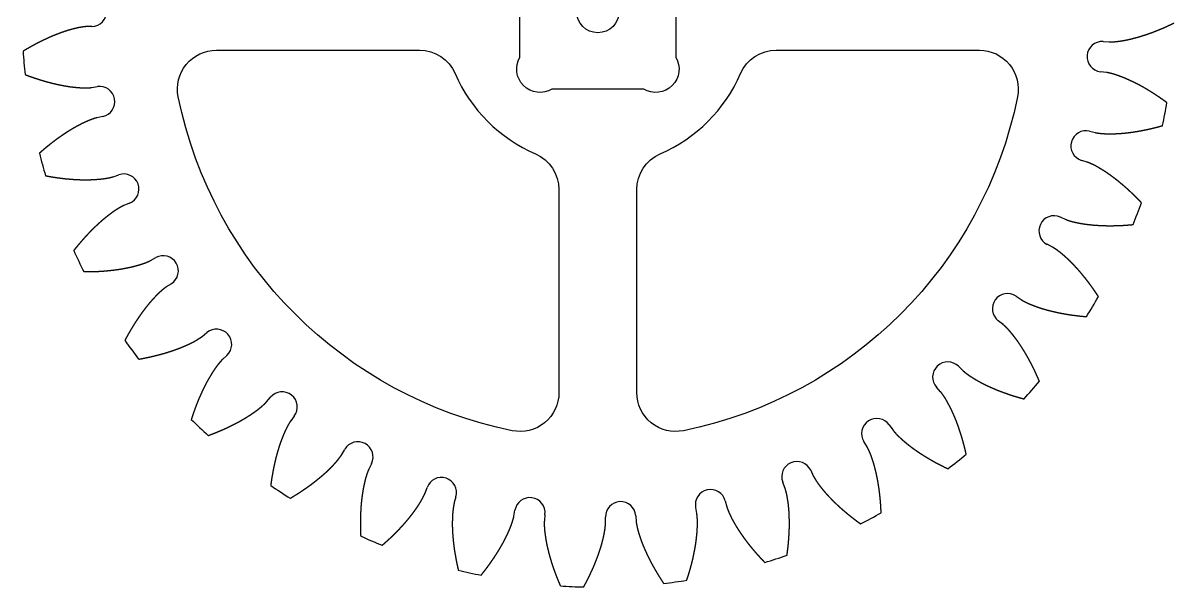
# Model space of a CAD drawing. Header units: millimetres. Extents: x -74 to 74, y -74 to 74.
# Drawn here: x -73.8 to 74, y -74 to -1.5 of the extents above; entities that cross this region are included whole.
import ezdxf

# ---------------------------------------------------------------- set-up
doc = ezdxf.new("R2010")
doc.units = ezdxf.units.MM
doc.layers.get('0').update_dxf_attribs({"linetype": 'CONTINUOUS'})

msp = doc.modelspace()

# ---------------------------------------------------------------- linework, layer by layer
for p, q in [((-64.97, -1.95), (-65.75, -1.97)), ((64.88, -3.88), (65.66, -3.93)), ((65.31, -7.86), (64.53, -7.76)), ((-65.04, -9.8), (-64.27, -9.68)), ((-63.58, -13.52), (-64.34, -13.68)), ((63.15, -15.41), (63.9, -15.59)), ((62.86, -19.39), (62.11, -19.16)), ((-62.25, -21.26), (-61.51, -21.01)), ((-60.14, -24.65), (-60.86, -24.95)), ((59.38, -26.43), (60.09, -26.75)), ((58.38, -30.3), (57.69, -29.94)), ((-57.45, -32.03), (-56.77, -31.65)), ((-54.77, -35), (-55.43, -35.41)), ((53.71, -36.61), (54.35, -37.05)), ((52.03, -40.24), (51.42, -39.76)), ((-50.81, -41.77), (-50.21, -41.28)), ((-47.65, -44.21), (-48.22, -44.74)), ((46.31, -45.61), (46.86, -46.16)), ((44.01, -48.89), (43.49, -48.31)), ((-42.54, -50.18), (-42.03, -49.58)), ((-38.99, -52.01), (-39.45, -52.63)), ((37.42, -53.15), (37.87, -53.79)), ((34.58, -55.96), (34.17, -55.3)), ((-32.89, -56.96), (-32.5, -56.29)), ((-29.07, -58.14), (-29.42, -58.83)), ((27.33, -58.98), (27.65, -59.68)), ((24.03, -61.23), (23.74, -60.51)), ((-22.19, -61.92), (-21.93, -61.19)), ((-18.22, -62.39), (-18.44, -63.14)), ((16.36, -62.91), (16.55, -63.66)), ((-10.78, -64.89), (-10.65, -64.12)), ((-6.79, -64.64), (-6.87, -65.42)), ((0.98, -65.77), (0.97, -64.99)), ((4.86, -64.82), (4.92, -65.59)), ((12.71, -64.54), (12.56, -63.78))]:
    msp.add_line(p, q)
for points in [[(-10, -5.89), (-10, 5.89, -0.779263), (-5.89, 10), (5.89, 10, -0.779263), (10, 5.89), (10, -5.89, -0.779263), (5.89, -10), (-5.89, -10, -0.779263)], [(-5, -22.91), (-5, -48.99, -0.474498), (-11, -53.89, -0.300614), (-53.89, -11, -0.474498), (-48.99, -5), (-22.91, -5, -0.298217), (-18.33, -8, 0.189149), (-8, -18.33, -0.298217)], [(22.91, -5), (48.99, -5, -0.474498), (53.89, -11, -0.300614), (11, -53.89, -0.474498), (5, -48.99), (5, -22.91, -0.298217), (8, -18.33, 0.189149), (18.33, -8, -0.298217)]]:
    msp.add_lwpolyline(points, format="xyb", close=True)
msp.add_circle((0, 0), 2.75)
for centre, radius, start, end in [((-65.03, 0), 1.95, -88.2825, 88.2825), ((64.77, -5.83), 1.95, 86.5746, 263.1397), ((0, 0), 74, 183.9807, 186.305), ((-63.98, -11.61), 1.95, -77.9968, 98.5682), ((0, 0), 74, 348.5521, 350.8765), ((62.69, -17.3), 1.95, 76.2889, 252.854), ((0, 0), 74, 194.2664, 196.5908), ((-60.88, -22.85), 1.95, -67.7111, 108.854), ((0, 0), 74, 338.2664, 340.5908), ((58.59, -28.22), 1.95, 66.0032, 242.5682), ((0, 0), 74, 204.5521, 206.8765), ((-55.82, -33.35), 1.95, -57.4254, 119.1397), ((52.61, -38.22), 1.95, 55.7175, 232.2825), ((0, 0), 74, 327.9807, 330.305), ((-48.97, -42.79), 1.95, -47.1397, 129.4254), ((0, 0), 74, 214.8378, 217.1622), ((44.94, -47), 1.95, 45.4318, 221.9968), ((0, 0), 74, 317.695, 320.0193), ((-40.55, -50.84), 1.95, -36.854, 139.7111), ((0, 0), 74, 225.1235, 227.4479), ((35.82, -54.27), 1.95, 35.146, 211.7111), ((-30.82, -57.26), 1.95, -26.5682, 149.9968), ((0, 0), 74, 307.4092, 309.7336), ((25.56, -59.8), 1.95, 24.8603, 201.4254), ((-20.1, -61.85), 1.95, -16.2825, 160.2825), ((0, 0), 74, 235.4092, 237.7336), ((14.47, -63.4), 1.95, 14.5746, 191.1397), ((-8.73, -64.44), 1.95, -5.9968, 170.5682), ((2.92, -64.96), 1.95, 4.2889, 180.854), ((0, 0), 74, 297.1235, 299.4479), ((0, 0), 74, 245.695, 248.0193), ((0, 0), 74, 286.8378, 289.1622), ((0, 0), 74, 255.9807, 258.305), ((0, 0), 74, 266.2664, 268.5908), ((0, 0), 74, 276.5521, 278.8765)]:
    msp.add_arc(centre, radius, start, end)
for points in [[(-65.75, -1.97), (-65.79, -1.97), (-65.86, -1.98), (-65.97, -1.99), (-66.12, -2.01), (-66.31, -2.04), (-66.49, -2.07), (-66.68, -2.1), (-66.86, -2.14), (-67.05, -2.18), (-67.23, -2.23), (-67.42, -2.28), (-67.6, -2.33), (-67.78, -2.38), (-67.97, -2.43), (-68.15, -2.49), (-68.33, -2.55), (-68.51, -2.61), (-68.69, -2.67), (-68.88, -2.73), (-69.06, -2.8), (-69.24, -2.87), (-69.42, -2.93), (-69.6, -3.01), (-69.78, -3.08), (-69.96, -3.15), (-70.14, -3.23), (-70.32, -3.3), (-70.49, -3.38), (-70.67, -3.46), (-70.85, -3.55), (-71.03, -3.63), (-71.21, -3.71), (-71.38, -3.8), (-71.56, -3.89), (-71.73, -3.97), (-71.91, -4.06), (-72.09, -4.16), (-72.26, -4.25), (-72.44, -4.34), (-72.61, -4.44), (-72.78, -4.53), (-72.96, -4.63), (-73.13, -4.73), (-73.3, -4.83), (-73.48, -4.93), (-73.62, -5.01), (-73.72, -5.07), (-73.79, -5.12), (-73.82, -5.14)], [(65.66, -3.93), (65.7, -3.93), (65.77, -3.93), (65.89, -3.93), (66.04, -3.92), (66.22, -3.91), (66.41, -3.9), (66.6, -3.88), (66.79, -3.86), (66.97, -3.83), (67.16, -3.81), (67.35, -3.78), (67.54, -3.74), (67.72, -3.71), (67.91, -3.67), (68.1, -3.63), (68.28, -3.59), (68.47, -3.55), (68.66, -3.5), (68.84, -3.45), (69.03, -3.4), (69.22, -3.35), (69.4, -3.3), (69.59, -3.25), (69.77, -3.19), (69.96, -3.13), (70.14, -3.07), (70.33, -3.01), (70.51, -2.95), (70.7, -2.89), (70.88, -2.82), (71.07, -2.75), (71.25, -2.69), (71.44, -2.62), (71.62, -2.54), (71.8, -2.47), (71.99, -2.4), (72.17, -2.32), (72.35, -2.25), (72.53, -2.17), (72.72, -2.09), (72.9, -2.01), (73.08, -1.93), (73.26, -1.84), (73.44, -1.76), (73.62, -1.68), (73.77, -1.61), (73.88, -1.55), (73.95, -1.52), (73.98, -1.5)], [(-73.55, -8.13), (-73.51, -8.14), (-73.44, -8.17), (-73.33, -8.21), (-73.18, -8.27), (-72.99, -8.34), (-72.8, -8.4), (-72.61, -8.47), (-72.42, -8.54), (-72.24, -8.6), (-72.05, -8.66), (-71.86, -8.72), (-71.67, -8.78), (-71.48, -8.84), (-71.29, -8.9), (-71.1, -8.95), (-70.91, -9.01), (-70.72, -9.06), (-70.53, -9.11), (-70.35, -9.16), (-70.16, -9.21), (-69.97, -9.26), (-69.78, -9.3), (-69.59, -9.35), (-69.4, -9.39), (-69.21, -9.43), (-69.02, -9.47), (-68.83, -9.51), (-68.64, -9.54), (-68.45, -9.58), (-68.26, -9.61), (-68.07, -9.64), (-67.88, -9.67), (-67.69, -9.7), (-67.5, -9.72), (-67.31, -9.74), (-67.12, -9.76), (-66.93, -9.78), (-66.74, -9.8), (-66.55, -9.81), (-66.36, -9.82), (-66.17, -9.83), (-65.98, -9.84), (-65.79, -9.84), (-65.61, -9.83), (-65.42, -9.83), (-65.27, -9.82), (-65.16, -9.81), (-65.08, -9.8), (-65.04, -9.8)], [(73.06, -11.73), (73.03, -11.71), (72.97, -11.66), (72.87, -11.59), (72.74, -11.5), (72.58, -11.38), (72.41, -11.27), (72.25, -11.15), (72.09, -11.04), (71.92, -10.93), (71.76, -10.82), (71.59, -10.71), (71.42, -10.6), (71.26, -10.49), (71.09, -10.39), (70.92, -10.28), (70.75, -10.18), (70.59, -10.08), (70.42, -9.98), (70.25, -9.88), (70.08, -9.78), (69.91, -9.69), (69.74, -9.59), (69.57, -9.5), (69.39, -9.41), (69.22, -9.32), (69.05, -9.23), (68.88, -9.15), (68.7, -9.06), (68.53, -8.98), (68.35, -8.9), (68.18, -8.82), (68, -8.74), (67.83, -8.66), (67.65, -8.59), (67.47, -8.52), (67.3, -8.44), (67.12, -8.38), (66.94, -8.31), (66.76, -8.25), (66.58, -8.19), (66.4, -8.13), (66.22, -8.07), (66.04, -8.02), (65.86, -7.97), (65.68, -7.93), (65.53, -7.9), (65.42, -7.88), (65.34, -7.86), (65.31, -7.86)], [(-64.34, -13.68), (-64.38, -13.69), (-64.45, -13.71), (-64.56, -13.74), (-64.7, -13.79), (-64.88, -13.85), (-65.06, -13.91), (-65.23, -13.98), (-65.41, -14.05), (-65.58, -14.12), (-65.75, -14.2), (-65.93, -14.28), (-66.1, -14.36), (-66.27, -14.44), (-66.44, -14.53), (-66.61, -14.62), (-66.78, -14.71), (-66.95, -14.8), (-67.11, -14.89), (-67.28, -14.99), (-67.45, -15.08), (-67.61, -15.18), (-67.78, -15.28), (-67.94, -15.38), (-68.11, -15.49), (-68.27, -15.59), (-68.43, -15.7), (-68.6, -15.81), (-68.76, -15.92), (-68.92, -16.03), (-69.08, -16.14), (-69.24, -16.25), (-69.4, -16.37), (-69.56, -16.48), (-69.72, -16.6), (-69.87, -16.72), (-70.03, -16.84), (-70.19, -16.96), (-70.34, -17.08), (-70.5, -17.21), (-70.65, -17.33), (-70.81, -17.46), (-70.96, -17.58), (-71.11, -17.71), (-71.26, -17.84), (-71.42, -17.97), (-71.54, -18.08), (-71.63, -18.16), (-71.69, -18.21), (-71.72, -18.24)], [(63.9, -15.59), (63.94, -15.6), (64.01, -15.61), (64.13, -15.63), (64.27, -15.65), (64.46, -15.68), (64.65, -15.69), (64.84, -15.71), (65.02, -15.72), (65.21, -15.73), (65.4, -15.74), (65.59, -15.74), (65.78, -15.74), (65.97, -15.74), (66.16, -15.74), (66.35, -15.73), (66.55, -15.72), (66.74, -15.71), (66.93, -15.7), (67.12, -15.69), (67.31, -15.67), (67.51, -15.66), (67.7, -15.64), (67.89, -15.62), (68.08, -15.6), (68.28, -15.57), (68.47, -15.55), (68.66, -15.52), (68.85, -15.49), (69.05, -15.46), (69.24, -15.43), (69.43, -15.4), (69.63, -15.36), (69.82, -15.33), (70.01, -15.29), (70.21, -15.25), (70.4, -15.21), (70.59, -15.17), (70.79, -15.13), (70.98, -15.09), (71.17, -15.04), (71.37, -14.99), (71.56, -14.95), (71.75, -14.9), (71.95, -14.85), (72.14, -14.79), (72.3, -14.75), (72.41, -14.72), (72.49, -14.7), (72.53, -14.69)], [(69.79, -24.59), (69.77, -24.56), (69.71, -24.5), (69.63, -24.42), (69.52, -24.3), (69.38, -24.16), (69.24, -24.01), (69.1, -23.87), (68.96, -23.73), (68.81, -23.59), (68.67, -23.46), (68.53, -23.32), (68.38, -23.18), (68.24, -23.05), (68.09, -22.92), (67.95, -22.78), (67.8, -22.65), (67.65, -22.52), (67.5, -22.39), (67.35, -22.27), (67.2, -22.14), (67.05, -22.02), (66.9, -21.89), (66.75, -21.77), (66.6, -21.65), (66.45, -21.53), (66.29, -21.41), (66.14, -21.3), (65.98, -21.18), (65.82, -21.07), (65.67, -20.96), (65.51, -20.85), (65.35, -20.74), (65.19, -20.63), (65.03, -20.53), (64.87, -20.43), (64.71, -20.33), (64.54, -20.23), (64.38, -20.13), (64.22, -20.03), (64.05, -19.94), (63.88, -19.85), (63.72, -19.77), (63.55, -19.68), (63.38, -19.61), (63.2, -19.53), (63.07, -19.47), (62.96, -19.43), (62.89, -19.41), (62.86, -19.39)], [(-70.92, -21.13), (-70.88, -21.14), (-70.8, -21.15), (-70.68, -21.17), (-70.52, -21.2), (-70.33, -21.24), (-70.13, -21.27), (-69.93, -21.3), (-69.74, -21.33), (-69.54, -21.36), (-69.34, -21.39), (-69.15, -21.41), (-68.95, -21.44), (-68.75, -21.46), (-68.56, -21.49), (-68.36, -21.51), (-68.17, -21.53), (-67.97, -21.54), (-67.77, -21.56), (-67.58, -21.58), (-67.38, -21.59), (-67.19, -21.6), (-66.99, -21.61), (-66.8, -21.62), (-66.6, -21.63), (-66.41, -21.64), (-66.22, -21.64), (-66.02, -21.64), (-65.83, -21.65), (-65.64, -21.65), (-65.44, -21.64), (-65.25, -21.64), (-65.06, -21.63), (-64.87, -21.63), (-64.68, -21.62), (-64.49, -21.6), (-64.3, -21.59), (-64.11, -21.57), (-63.92, -21.56), (-63.73, -21.54), (-63.54, -21.51), (-63.35, -21.49), (-63.17, -21.46), (-62.98, -21.43), (-62.8, -21.39), (-62.61, -21.35), (-62.47, -21.31), (-62.36, -21.29), (-62.29, -21.27), (-62.25, -21.26)], [(-60.86, -24.95), (-60.9, -24.96), (-60.96, -25), (-61.07, -25.05), (-61.2, -25.12), (-61.36, -25.21), (-61.53, -25.3), (-61.69, -25.4), (-61.85, -25.5), (-62.01, -25.6), (-62.16, -25.71), (-62.32, -25.82), (-62.47, -25.93), (-62.63, -26.04), (-62.78, -26.16), (-62.93, -26.28), (-63.08, -26.39), (-63.23, -26.51), (-63.38, -26.64), (-63.52, -26.76), (-63.67, -26.88), (-63.82, -27.01), (-63.96, -27.14), (-64.1, -27.27), (-64.25, -27.4), (-64.39, -27.53), (-64.53, -27.67), (-64.67, -27.8), (-64.81, -27.94), (-64.95, -28.08), (-65.09, -28.21), (-65.22, -28.35), (-65.36, -28.5), (-65.5, -28.64), (-65.63, -28.78), (-65.76, -28.93), (-65.9, -29.07), (-66.03, -29.22), (-66.16, -29.37), (-66.29, -29.52), (-66.42, -29.67), (-66.55, -29.82), (-66.68, -29.97), (-66.81, -30.12), (-66.93, -30.28), (-67.06, -30.43), (-67.16, -30.56), (-67.23, -30.65), (-67.28, -30.72), (-67.31, -30.75)], [(60.09, -26.75), (60.13, -26.76), (60.2, -26.79), (60.3, -26.83), (60.45, -26.88), (60.63, -26.93), (60.81, -26.99), (60.99, -27.04), (61.17, -27.08), (61.36, -27.12), (61.54, -27.16), (61.73, -27.2), (61.91, -27.23), (62.1, -27.27), (62.29, -27.3), (62.48, -27.33), (62.67, -27.35), (62.86, -27.38), (63.05, -27.4), (63.24, -27.42), (63.43, -27.44), (63.62, -27.46), (63.82, -27.48), (64.01, -27.49), (64.2, -27.5), (64.4, -27.51), (64.59, -27.52), (64.79, -27.53), (64.98, -27.54), (65.18, -27.54), (65.37, -27.55), (65.57, -27.55), (65.76, -27.55), (65.96, -27.55), (66.16, -27.55), (66.36, -27.54), (66.55, -27.54), (66.75, -27.53), (66.95, -27.53), (67.15, -27.52), (67.34, -27.51), (67.54, -27.5), (67.74, -27.48), (67.94, -27.47), (68.14, -27.45), (68.34, -27.44), (68.5, -27.42), (68.62, -27.41), (68.7, -27.41), (68.74, -27.4)], [(64.28, -36.66), (64.26, -36.62), (64.22, -36.56), (64.15, -36.46), (64.06, -36.32), (63.95, -36.16), (63.84, -35.99), (63.72, -35.83), (63.61, -35.66), (63.49, -35.5), (63.38, -35.34), (63.26, -35.18), (63.14, -35.02), (63.03, -34.86), (62.91, -34.71), (62.79, -34.55), (62.67, -34.39), (62.54, -34.24), (62.42, -34.09), (62.3, -33.94), (62.17, -33.78), (62.05, -33.63), (61.92, -33.49), (61.79, -33.34), (61.66, -33.19), (61.53, -33.05), (61.4, -32.91), (61.27, -32.76), (61.14, -32.62), (61, -32.48), (60.87, -32.35), (60.73, -32.21), (60.6, -32.08), (60.46, -31.94), (60.32, -31.81), (60.18, -31.68), (60.04, -31.55), (59.9, -31.43), (59.75, -31.3), (59.61, -31.18), (59.46, -31.06), (59.31, -30.94), (59.16, -30.83), (59.01, -30.71), (58.86, -30.61), (58.7, -30.5), (58.57, -30.42), (58.48, -30.36), (58.41, -30.32), (58.38, -30.3)], [(-66.01, -33.45), (-65.97, -33.45), (-65.89, -33.45), (-65.77, -33.45), (-65.61, -33.45), (-65.41, -33.45), (-65.21, -33.45), (-65.01, -33.45), (-64.81, -33.44), (-64.61, -33.43), (-64.41, -33.43), (-64.21, -33.42), (-64.01, -33.41), (-63.82, -33.39), (-63.62, -33.38), (-63.42, -33.37), (-63.23, -33.35), (-63.03, -33.33), (-62.84, -33.32), (-62.64, -33.3), (-62.45, -33.27), (-62.25, -33.25), (-62.06, -33.23), (-61.86, -33.2), (-61.67, -33.18), (-61.48, -33.15), (-61.29, -33.12), (-61.1, -33.09), (-60.91, -33.05), (-60.72, -33.02), (-60.53, -32.98), (-60.34, -32.94), (-60.15, -32.9), (-59.96, -32.86), (-59.78, -32.82), (-59.59, -32.77), (-59.41, -32.72), (-59.22, -32.67), (-59.04, -32.62), (-58.86, -32.57), (-58.68, -32.51), (-58.5, -32.46), (-58.32, -32.39), (-58.14, -32.33), (-57.97, -32.26), (-57.79, -32.19), (-57.66, -32.13), (-57.55, -32.08), (-57.49, -32.05), (-57.45, -32.03)], [(-55.43, -35.41), (-55.46, -35.44), (-55.52, -35.48), (-55.61, -35.55), (-55.73, -35.64), (-55.88, -35.76), (-56.02, -35.88), (-56.16, -36.01), (-56.3, -36.13), (-56.44, -36.26), (-56.57, -36.4), (-56.71, -36.53), (-56.84, -36.67), (-56.97, -36.81), (-57.1, -36.95), (-57.23, -37.09), (-57.35, -37.23), (-57.48, -37.38), (-57.6, -37.52), (-57.73, -37.67), (-57.85, -37.82), (-57.97, -37.97), (-58.09, -38.12), (-58.21, -38.28), (-58.32, -38.43), (-58.44, -38.59), (-58.55, -38.74), (-58.67, -38.9), (-58.78, -39.06), (-58.89, -39.22), (-59, -39.38), (-59.11, -39.54), (-59.22, -39.71), (-59.33, -39.87), (-59.44, -40.04), (-59.54, -40.2), (-59.65, -40.37), (-59.75, -40.54), (-59.85, -40.71), (-59.96, -40.88), (-60.06, -41.05), (-60.16, -41.22), (-60.26, -41.4), (-60.35, -41.57), (-60.45, -41.74), (-60.55, -41.92), (-60.62, -42.06), (-60.68, -42.17), (-60.72, -42.24), (-60.74, -42.27)], [(54.35, -37.05), (54.38, -37.07), (54.45, -37.11), (54.55, -37.16), (54.68, -37.24), (54.84, -37.33), (55.01, -37.41), (55.18, -37.49), (55.35, -37.57), (55.53, -37.64), (55.7, -37.71), (55.88, -37.78), (56.06, -37.85), (56.24, -37.92), (56.42, -37.98), (56.6, -38.04), (56.78, -38.1), (56.96, -38.16), (57.14, -38.22), (57.33, -38.27), (57.51, -38.33), (57.7, -38.38), (57.89, -38.43), (58.07, -38.48), (58.26, -38.52), (58.45, -38.57), (58.64, -38.61), (58.83, -38.66), (59.02, -38.7), (59.21, -38.74), (59.4, -38.78), (59.6, -38.81), (59.79, -38.85), (59.98, -38.88), (60.18, -38.92), (60.37, -38.95), (60.57, -38.98), (60.76, -39.01), (60.96, -39.04), (61.15, -39.06), (61.35, -39.09), (61.55, -39.11), (61.75, -39.14), (61.94, -39.16), (62.14, -39.18), (62.34, -39.2), (62.5, -39.21), (62.62, -39.23), (62.7, -39.23), (62.74, -39.24)], [(56.7, -47.55), (56.69, -47.51), (56.66, -47.44), (56.61, -47.33), (56.55, -47.18), (56.47, -46.99), (56.38, -46.81), (56.3, -46.63), (56.22, -46.45), (56.14, -46.27), (56.05, -46.09), (55.96, -45.91), (55.88, -45.73), (55.79, -45.56), (55.7, -45.38), (55.61, -45.2), (55.52, -45.03), (55.42, -44.86), (55.33, -44.68), (55.24, -44.51), (55.14, -44.34), (55.04, -44.17), (54.94, -44), (54.85, -43.84), (54.74, -43.67), (54.64, -43.51), (54.54, -43.34), (54.44, -43.18), (54.33, -43.02), (54.22, -42.85), (54.12, -42.69), (54.01, -42.54), (53.9, -42.38), (53.78, -42.22), (53.67, -42.07), (53.56, -41.92), (53.44, -41.77), (53.32, -41.62), (53.2, -41.47), (53.08, -41.32), (52.96, -41.18), (52.83, -41.03), (52.71, -40.89), (52.58, -40.76), (52.45, -40.62), (52.31, -40.49), (52.2, -40.39), (52.12, -40.32), (52.06, -40.27), (52.03, -40.24)], [(-58.97, -44.7), (-58.93, -44.69), (-58.85, -44.68), (-58.74, -44.66), (-58.58, -44.63), (-58.38, -44.59), (-58.19, -44.55), (-57.99, -44.51), (-57.79, -44.47), (-57.6, -44.43), (-57.41, -44.39), (-57.21, -44.34), (-57.02, -44.3), (-56.83, -44.25), (-56.64, -44.2), (-56.45, -44.16), (-56.26, -44.1), (-56.07, -44.05), (-55.88, -44), (-55.69, -43.95), (-55.5, -43.89), (-55.31, -43.83), (-55.13, -43.77), (-54.94, -43.72), (-54.76, -43.65), (-54.57, -43.59), (-54.39, -43.53), (-54.21, -43.46), (-54.03, -43.4), (-53.85, -43.33), (-53.67, -43.26), (-53.49, -43.19), (-53.31, -43.11), (-53.13, -43.04), (-52.96, -42.96), (-52.78, -42.89), (-52.61, -42.81), (-52.44, -42.72), (-52.27, -42.64), (-52.1, -42.56), (-51.93, -42.47), (-51.76, -42.38), (-51.6, -42.29), (-51.44, -42.19), (-51.28, -42.09), (-51.12, -41.99), (-50.99, -41.9), (-50.9, -41.84), (-50.84, -41.8), (-50.81, -41.77)], [(-48.22, -44.74), (-48.24, -44.77), (-48.29, -44.82), (-48.37, -44.91), (-48.47, -45.02), (-48.59, -45.16), (-48.71, -45.31), (-48.83, -45.45), (-48.94, -45.61), (-49.05, -45.76), (-49.16, -45.91), (-49.27, -46.07), (-49.38, -46.23), (-49.48, -46.39), (-49.58, -46.55), (-49.68, -46.71), (-49.78, -46.88), (-49.88, -47.04), (-49.98, -47.21), (-50.07, -47.37), (-50.16, -47.54), (-50.26, -47.71), (-50.35, -47.88), (-50.44, -48.06), (-50.52, -48.23), (-50.61, -48.4), (-50.69, -48.58), (-50.78, -48.75), (-50.86, -48.93), (-50.94, -49.11), (-51.02, -49.29), (-51.1, -49.46), (-51.18, -49.64), (-51.26, -49.83), (-51.33, -50.01), (-51.41, -50.19), (-51.48, -50.37), (-51.55, -50.56), (-51.62, -50.74), (-51.69, -50.93), (-51.76, -51.11), (-51.83, -51.3), (-51.9, -51.49), (-51.96, -51.68), (-52.03, -51.87), (-52.09, -52.06), (-52.14, -52.21), (-52.18, -52.32), (-52.2, -52.4), (-52.21, -52.44)], [(46.86, -46.16), (46.89, -46.19), (46.95, -46.23), (47.03, -46.31), (47.15, -46.4), (47.3, -46.52), (47.45, -46.63), (47.6, -46.74), (47.76, -46.85), (47.91, -46.95), (48.07, -47.05), (48.23, -47.15), (48.4, -47.25), (48.56, -47.35), (48.73, -47.44), (48.89, -47.54), (49.06, -47.63), (49.23, -47.72), (49.4, -47.81), (49.57, -47.9), (49.75, -47.98), (49.92, -48.06), (50.09, -48.15), (50.27, -48.23), (50.45, -48.31), (50.62, -48.39), (50.8, -48.46), (50.98, -48.54), (51.16, -48.62), (51.34, -48.69), (51.52, -48.76), (51.71, -48.83), (51.89, -48.9), (52.08, -48.97), (52.26, -49.04), (52.45, -49.1), (52.63, -49.17), (52.82, -49.23), (53.01, -49.29), (53.2, -49.36), (53.39, -49.42), (53.58, -49.48), (53.77, -49.53), (53.96, -49.59), (54.15, -49.65), (54.34, -49.7), (54.5, -49.74), (54.61, -49.78), (54.69, -49.8), (54.73, -49.81)], [(-50.04, -54.51), (-50.01, -54.5), (-49.93, -54.47), (-49.82, -54.43), (-49.67, -54.37), (-49.48, -54.3), (-49.29, -54.23), (-49.11, -54.15), (-48.92, -54.08), (-48.74, -54), (-48.56, -53.93), (-48.38, -53.85), (-48.19, -53.77), (-48.01, -53.69), (-47.83, -53.61), (-47.65, -53.52), (-47.48, -53.44), (-47.3, -53.36), (-47.12, -53.27), (-46.95, -53.18), (-46.77, -53.09), (-46.6, -53.01), (-46.43, -52.91), (-46.25, -52.82), (-46.08, -52.73), (-45.91, -52.64), (-45.74, -52.54), (-45.58, -52.44), (-45.41, -52.35), (-45.24, -52.25), (-45.08, -52.15), (-44.92, -52.04), (-44.76, -51.94), (-44.59, -51.84), (-44.44, -51.73), (-44.28, -51.62), (-44.12, -51.51), (-43.97, -51.4), (-43.81, -51.29), (-43.66, -51.17), (-43.51, -51.06), (-43.36, -50.94), (-43.22, -50.82), (-43.08, -50.7), (-42.94, -50.57), (-42.8, -50.44), (-42.69, -50.34), (-42.61, -50.26), (-42.56, -50.2), (-42.54, -50.18)], [(47.3, -56.91), (47.29, -56.87), (47.28, -56.79), (47.25, -56.67), (47.21, -56.52), (47.17, -56.32), (47.12, -56.13), (47.07, -55.93), (47.02, -55.74), (46.97, -55.55), (46.92, -55.36), (46.87, -55.17), (46.81, -54.98), (46.76, -54.79), (46.7, -54.6), (46.64, -54.41), (46.58, -54.22), (46.52, -54.03), (46.46, -53.85), (46.4, -53.66), (46.34, -53.48), (46.27, -53.29), (46.2, -53.11), (46.14, -52.93), (46.07, -52.74), (46, -52.56), (45.92, -52.38), (45.85, -52.2), (45.78, -52.03), (45.7, -51.85), (45.62, -51.67), (45.54, -51.5), (45.46, -51.32), (45.38, -51.15), (45.3, -50.98), (45.21, -50.81), (45.12, -50.64), (45.03, -50.47), (44.94, -50.3), (44.85, -50.14), (44.76, -49.97), (44.66, -49.81), (44.56, -49.65), (44.46, -49.49), (44.35, -49.34), (44.24, -49.18), (44.15, -49.06), (44.08, -48.97), (44.04, -48.91), (44.01, -48.89)], [(-39.45, -52.63), (-39.47, -52.67), (-39.51, -52.73), (-39.57, -52.82), (-39.65, -52.95), (-39.75, -53.11), (-39.84, -53.28), (-39.93, -53.44), (-40.01, -53.61), (-40.1, -53.78), (-40.18, -53.95), (-40.25, -54.13), (-40.33, -54.3), (-40.4, -54.48), (-40.47, -54.65), (-40.54, -54.83), (-40.61, -55.01), (-40.68, -55.19), (-40.74, -55.37), (-40.81, -55.55), (-40.87, -55.74), (-40.93, -55.92), (-40.99, -56.1), (-41.04, -56.29), (-41.1, -56.47), (-41.15, -56.66), (-41.21, -56.85), (-41.26, -57.04), (-41.31, -57.22), (-41.36, -57.41), (-41.4, -57.6), (-41.45, -57.79), (-41.49, -57.99), (-41.54, -58.18), (-41.58, -58.37), (-41.62, -58.56), (-41.66, -58.76), (-41.7, -58.95), (-41.73, -59.14), (-41.77, -59.34), (-41.8, -59.54), (-41.84, -59.73), (-41.87, -59.93), (-41.9, -60.13), (-41.93, -60.32), (-41.96, -60.52), (-41.98, -60.68), (-42, -60.8), (-42.01, -60.88), (-42.01, -60.92)], [(37.87, -53.79), (37.89, -53.82), (37.94, -53.87), (38.01, -53.96), (38.11, -54.08), (38.23, -54.22), (38.36, -54.35), (38.49, -54.49), (38.62, -54.62), (38.76, -54.75), (38.9, -54.88), (39.04, -55.01), (39.18, -55.14), (39.33, -55.26), (39.47, -55.38), (39.62, -55.5), (39.77, -55.62), (39.92, -55.74), (40.07, -55.86), (40.22, -55.98), (40.38, -56.09), (40.53, -56.21), (40.69, -56.32), (40.85, -56.43), (41.01, -56.54), (41.17, -56.65), (41.33, -56.76), (41.49, -56.86), (41.66, -56.97), (41.82, -57.07), (41.99, -57.18), (42.16, -57.28), (42.33, -57.38), (42.49, -57.48), (42.66, -57.58), (42.84, -57.68), (43.01, -57.78), (43.18, -57.87), (43.35, -57.97), (43.53, -58.06), (43.7, -58.15), (43.88, -58.25), (44.06, -58.34), (44.24, -58.43), (44.41, -58.52), (44.59, -58.61), (44.74, -58.68), (44.85, -58.73), (44.92, -58.76), (44.96, -58.78)], [(36.38, -64.44), (36.38, -64.4), (36.38, -64.32), (36.37, -64.2), (36.36, -64.04), (36.35, -63.84), (36.34, -63.64), (36.33, -63.44), (36.31, -63.24), (36.3, -63.04), (36.28, -62.85), (36.26, -62.65), (36.24, -62.45), (36.22, -62.25), (36.2, -62.06), (36.18, -61.86), (36.15, -61.67), (36.13, -61.47), (36.1, -61.28), (36.07, -61.08), (36.04, -60.89), (36.01, -60.7), (35.98, -60.5), (35.94, -60.31), (35.91, -60.12), (35.87, -59.93), (35.83, -59.74), (35.79, -59.55), (35.75, -59.36), (35.71, -59.17), (35.66, -58.99), (35.62, -58.8), (35.57, -58.62), (35.52, -58.43), (35.47, -58.25), (35.41, -58.06), (35.36, -57.88), (35.3, -57.7), (35.24, -57.52), (35.18, -57.34), (35.11, -57.16), (35.05, -56.98), (34.98, -56.81), (34.9, -56.63), (34.83, -56.46), (34.75, -56.29), (34.68, -56.16), (34.63, -56.06), (34.59, -55.99), (34.58, -55.96)], [(-39.51, -62.57), (-39.47, -62.55), (-39.4, -62.51), (-39.3, -62.45), (-39.16, -62.37), (-38.99, -62.26), (-38.82, -62.16), (-38.65, -62.05), (-38.48, -61.95), (-38.31, -61.84), (-38.15, -61.73), (-37.98, -61.62), (-37.82, -61.51), (-37.66, -61.4), (-37.49, -61.29), (-37.33, -61.17), (-37.17, -61.06), (-37.01, -60.94), (-36.85, -60.83), (-36.7, -60.71), (-36.54, -60.59), (-36.38, -60.47), (-36.23, -60.35), (-36.08, -60.23), (-35.93, -60.11), (-35.78, -59.99), (-35.63, -59.86), (-35.48, -59.74), (-35.33, -59.61), (-35.19, -59.49), (-35.04, -59.36), (-34.9, -59.23), (-34.76, -59.1), (-34.62, -58.97), (-34.48, -58.83), (-34.35, -58.7), (-34.21, -58.56), (-34.08, -58.43), (-33.95, -58.29), (-33.82, -58.15), (-33.7, -58.01), (-33.57, -57.86), (-33.45, -57.72), (-33.33, -57.57), (-33.22, -57.42), (-33.1, -57.27), (-33.02, -57.15), (-32.95, -57.06), (-32.91, -57), (-32.89, -56.96)], [(-29.42, -58.83), (-29.44, -58.87), (-29.46, -58.94), (-29.51, -59.04), (-29.56, -59.18), (-29.63, -59.36), (-29.69, -59.53), (-29.74, -59.71), (-29.8, -59.89), (-29.85, -60.08), (-29.9, -60.26), (-29.94, -60.45), (-29.98, -60.63), (-30.03, -60.82), (-30.06, -61), (-30.1, -61.19), (-30.14, -61.38), (-30.17, -61.57), (-30.2, -61.76), (-30.23, -61.95), (-30.26, -62.14), (-30.29, -62.33), (-30.31, -62.52), (-30.33, -62.71), (-30.36, -62.91), (-30.38, -63.1), (-30.39, -63.29), (-30.41, -63.49), (-30.43, -63.68), (-30.44, -63.88), (-30.45, -64.07), (-30.46, -64.27), (-30.47, -64.46), (-30.48, -64.66), (-30.49, -64.86), (-30.49, -65.05), (-30.5, -65.25), (-30.5, -65.45), (-30.5, -65.65), (-30.5, -65.84), (-30.5, -66.04), (-30.5, -66.24), (-30.49, -66.44), (-30.49, -66.64), (-30.48, -66.84), (-30.48, -67.04), (-30.47, -67.2), (-30.46, -67.32), (-30.46, -67.4), (-30.46, -67.44)], [(27.65, -59.68), (27.67, -59.72), (27.71, -59.78), (27.76, -59.88), (27.84, -60.01), (27.94, -60.17), (28.04, -60.33), (28.14, -60.49), (28.25, -60.64), (28.36, -60.79), (28.47, -60.95), (28.59, -61.1), (28.71, -61.25), (28.83, -61.39), (28.95, -61.54), (29.07, -61.69), (29.2, -61.83), (29.32, -61.98), (29.45, -62.12), (29.58, -62.26), (29.71, -62.4), (29.85, -62.54), (29.98, -62.68), (30.12, -62.82), (30.26, -62.95), (30.39, -63.09), (30.53, -63.22), (30.67, -63.36), (30.82, -63.49), (30.96, -63.62), (31.11, -63.76), (31.25, -63.89), (31.4, -64.02), (31.55, -64.15), (31.7, -64.27), (31.85, -64.4), (32, -64.53), (32.15, -64.65), (32.31, -64.78), (32.46, -64.9), (32.62, -65.02), (32.77, -65.15), (32.93, -65.27), (33.09, -65.39), (33.25, -65.51), (33.41, -65.63), (33.54, -65.72), (33.64, -65.79), (33.7, -65.84), (33.74, -65.86)], [(-27.7, -68.62), (-27.67, -68.59), (-27.61, -68.54), (-27.52, -68.46), (-27.4, -68.36), (-27.25, -68.22), (-27.1, -68.09), (-26.95, -67.96), (-26.8, -67.82), (-26.66, -67.69), (-26.51, -67.55), (-26.37, -67.41), (-26.23, -67.27), (-26.09, -67.14), (-25.95, -67), (-25.81, -66.86), (-25.67, -66.71), (-25.53, -66.57), (-25.4, -66.43), (-25.27, -66.29), (-25.13, -66.14), (-25, -66), (-24.87, -65.85), (-24.74, -65.71), (-24.62, -65.56), (-24.49, -65.41), (-24.37, -65.26), (-24.24, -65.11), (-24.12, -64.96), (-24, -64.81), (-23.88, -64.66), (-23.77, -64.51), (-23.65, -64.35), (-23.54, -64.2), (-23.43, -64.04), (-23.32, -63.89), (-23.21, -63.73), (-23.1, -63.57), (-23, -63.41), (-22.9, -63.25), (-22.8, -63.09), (-22.7, -62.93), (-22.61, -62.76), (-22.52, -62.6), (-22.43, -62.43), (-22.35, -62.26), (-22.28, -62.13), (-22.24, -62.03), (-22.21, -61.96), (-22.19, -61.92)], [(24.29, -69.9), (24.3, -69.86), (24.31, -69.78), (24.32, -69.66), (24.34, -69.5), (24.37, -69.3), (24.39, -69.11), (24.42, -68.91), (24.44, -68.71), (24.46, -68.51), (24.48, -68.31), (24.49, -68.12), (24.51, -67.92), (24.53, -67.72), (24.54, -67.52), (24.55, -67.33), (24.56, -67.13), (24.57, -66.93), (24.58, -66.74), (24.59, -66.54), (24.59, -66.35), (24.6, -66.15), (24.6, -65.96), (24.6, -65.76), (24.6, -65.57), (24.59, -65.37), (24.59, -65.18), (24.58, -64.99), (24.58, -64.79), (24.57, -64.6), (24.56, -64.41), (24.55, -64.22), (24.53, -64.02), (24.51, -63.83), (24.5, -63.64), (24.48, -63.45), (24.45, -63.26), (24.43, -63.07), (24.4, -62.89), (24.37, -62.7), (24.34, -62.51), (24.31, -62.32), (24.27, -62.14), (24.23, -61.96), (24.19, -61.77), (24.14, -61.59), (24.1, -61.45), (24.06, -61.34), (24.04, -61.27), (24.03, -61.23)], [(-18.44, -63.14), (-18.45, -63.18), (-18.47, -63.25), (-18.49, -63.36), (-18.52, -63.51), (-18.55, -63.69), (-18.58, -63.88), (-18.6, -64.07), (-18.62, -64.25), (-18.64, -64.44), (-18.66, -64.63), (-18.67, -64.82), (-18.68, -65.01), (-18.68, -65.2), (-18.69, -65.39), (-18.69, -65.58), (-18.69, -65.77), (-18.69, -65.97), (-18.69, -66.16), (-18.69, -66.35), (-18.68, -66.54), (-18.67, -66.73), (-18.66, -66.93), (-18.65, -67.12), (-18.64, -67.31), (-18.62, -67.51), (-18.6, -67.7), (-18.59, -67.9), (-18.57, -68.09), (-18.55, -68.28), (-18.52, -68.48), (-18.5, -68.67), (-18.47, -68.87), (-18.45, -69.06), (-18.42, -69.26), (-18.39, -69.45), (-18.36, -69.65), (-18.32, -69.84), (-18.29, -70.04), (-18.25, -70.23), (-18.22, -70.43), (-18.18, -70.62), (-18.14, -70.82), (-18.1, -71.01), (-18.06, -71.21), (-18.02, -71.4), (-17.98, -71.56), (-17.95, -71.68), (-17.94, -71.76), (-17.93, -71.8)], [(-15, -72.46), (-14.97, -72.43), (-14.92, -72.37), (-14.85, -72.28), (-14.75, -72.15), (-14.63, -71.99), (-14.5, -71.84), (-14.38, -71.68), (-14.26, -71.52), (-14.14, -71.36), (-14.03, -71.2), (-13.91, -71.04), (-13.79, -70.88), (-13.68, -70.71), (-13.57, -70.55), (-13.46, -70.39), (-13.35, -70.23), (-13.24, -70.06), (-13.13, -69.9), (-13.02, -69.73), (-12.92, -69.57), (-12.82, -69.4), (-12.71, -69.24), (-12.61, -69.07), (-12.51, -68.9), (-12.42, -68.73), (-12.32, -68.57), (-12.23, -68.4), (-12.13, -68.23), (-12.04, -68.06), (-11.95, -67.89), (-11.87, -67.71), (-11.78, -67.54), (-11.7, -67.37), (-11.61, -67.2), (-11.53, -67.02), (-11.46, -66.85), (-11.38, -66.68), (-11.31, -66.5), (-11.23, -66.32), (-11.16, -66.15), (-11.1, -65.97), (-11.04, -65.79), (-10.98, -65.61), (-10.92, -65.43), (-10.87, -65.25), (-10.83, -65.11), (-10.8, -65), (-10.79, -64.93), (-10.78, -64.89)], [(11.42, -73.11), (11.43, -73.08), (11.46, -73), (11.49, -72.88), (11.54, -72.73), (11.6, -72.54), (11.66, -72.35), (11.72, -72.16), (11.78, -71.97), (11.83, -71.78), (11.89, -71.59), (11.94, -71.39), (11.99, -71.2), (12.04, -71.01), (12.09, -70.82), (12.14, -70.63), (12.18, -70.44), (12.23, -70.25), (12.27, -70.05), (12.31, -69.86), (12.35, -69.67), (12.39, -69.48), (12.42, -69.29), (12.46, -69.1), (12.49, -68.91), (12.53, -68.71), (12.56, -68.52), (12.59, -68.33), (12.61, -68.14), (12.64, -67.95), (12.66, -67.76), (12.68, -67.57), (12.7, -67.38), (12.72, -67.18), (12.74, -66.99), (12.75, -66.8), (12.76, -66.61), (12.77, -66.42), (12.78, -66.23), (12.79, -66.04), (12.79, -65.85), (12.79, -65.66), (12.79, -65.48), (12.78, -65.29), (12.77, -65.1), (12.75, -64.91), (12.74, -64.76), (12.72, -64.65), (12.71, -64.58), (12.71, -64.54)], [(16.55, -63.66), (16.56, -63.7), (16.59, -63.77), (16.62, -63.88), (16.67, -64.02), (16.74, -64.19), (16.81, -64.37), (16.89, -64.54), (16.97, -64.71), (17.05, -64.88), (17.13, -65.05), (17.22, -65.22), (17.31, -65.39), (17.4, -65.55), (17.5, -65.72), (17.59, -65.89), (17.69, -66.05), (17.79, -66.22), (17.89, -66.38), (17.99, -66.54), (18.09, -66.7), (18.2, -66.86), (18.31, -67.03), (18.42, -67.18), (18.53, -67.34), (18.64, -67.5), (18.75, -67.66), (18.87, -67.82), (18.99, -67.97), (19.1, -68.13), (19.22, -68.29), (19.34, -68.44), (19.46, -68.59), (19.59, -68.75), (19.71, -68.9), (19.84, -69.05), (19.96, -69.2), (20.09, -69.35), (20.22, -69.5), (20.35, -69.65), (20.48, -69.8), (20.62, -69.95), (20.75, -70.1), (20.88, -70.25), (21.02, -70.39), (21.16, -70.54), (21.27, -70.65), (21.35, -70.74), (21.41, -70.8), (21.44, -70.83)], [(-6.87, -65.42), (-6.87, -65.46), (-6.88, -65.53), (-6.88, -65.64), (-6.88, -65.79), (-6.88, -65.98), (-6.88, -66.17), (-6.87, -66.36), (-6.85, -66.55), (-6.84, -66.73), (-6.82, -66.92), (-6.79, -67.11), (-6.77, -67.3), (-6.74, -67.49), (-6.71, -67.68), (-6.68, -67.87), (-6.65, -68.05), (-6.61, -68.24), (-6.58, -68.43), (-6.54, -68.62), (-6.5, -68.81), (-6.45, -69), (-6.41, -69.18), (-6.36, -69.37), (-6.32, -69.56), (-6.27, -69.75), (-6.22, -69.94), (-6.16, -70.12), (-6.11, -70.31), (-6.05, -70.5), (-6, -70.69), (-5.94, -70.87), (-5.88, -71.06), (-5.82, -71.25), (-5.76, -71.43), (-5.69, -71.62), (-5.63, -71.81), (-5.56, -71.99), (-5.49, -72.18), (-5.42, -72.36), (-5.35, -72.55), (-5.28, -72.73), (-5.2, -72.92), (-5.13, -73.1), (-5.05, -73.29), (-4.98, -73.47), (-4.91, -73.62), (-4.87, -73.73), (-4.83, -73.81), (-4.82, -73.84)], [(-1.82, -73.98), (-1.8, -73.94), (-1.76, -73.87), (-1.7, -73.77), (-1.63, -73.62), (-1.54, -73.45), (-1.44, -73.27), (-1.35, -73.09), (-1.26, -72.91), (-1.17, -72.74), (-1.09, -72.56), (-1, -72.38), (-0.92, -72.2), (-0.83, -72.02), (-0.75, -71.84), (-0.67, -71.66), (-0.59, -71.48), (-0.51, -71.3), (-0.44, -71.12), (-0.36, -70.94), (-0.29, -70.76), (-0.22, -70.58), (-0.15, -70.39), (-0.08, -70.21), (-0.01, -70.03), (0.06, -69.85), (0.12, -69.66), (0.18, -69.48), (0.24, -69.3), (0.3, -69.11), (0.36, -68.93), (0.42, -68.75), (0.47, -68.56), (0.52, -68.38), (0.57, -68.19), (0.62, -68.01), (0.67, -67.82), (0.71, -67.64), (0.75, -67.45), (0.79, -67.26), (0.83, -67.08), (0.86, -66.89), (0.89, -66.71), (0.92, -66.52), (0.94, -66.33), (0.96, -66.15), (0.97, -66), (0.97, -65.88), (0.98, -65.81), (0.98, -65.77)], [(4.92, -65.59), (4.92, -65.63), (4.93, -65.71), (4.95, -65.82), (4.98, -65.97), (5.01, -66.15), (5.05, -66.33), (5.09, -66.52), (5.14, -66.7), (5.19, -66.88), (5.24, -67.06), (5.3, -67.25), (5.36, -67.43), (5.42, -67.61), (5.48, -67.79), (5.54, -67.97), (5.61, -68.15), (5.68, -68.33), (5.75, -68.51), (5.82, -68.68), (5.89, -68.86), (5.97, -69.04), (6.05, -69.22), (6.13, -69.39), (6.21, -69.57), (6.29, -69.75), (6.37, -69.92), (6.46, -70.1), (6.54, -70.27), (6.63, -70.45), (6.72, -70.62), (6.81, -70.79), (6.9, -70.97), (7, -71.14), (7.09, -71.31), (7.19, -71.48), (7.29, -71.66), (7.39, -71.83), (7.49, -72), (7.59, -72.17), (7.69, -72.34), (7.79, -72.51), (7.9, -72.68), (8.01, -72.85), (8.11, -73.01), (8.22, -73.18), (8.31, -73.32), (8.38, -73.42), (8.42, -73.48), (8.44, -73.52)]]:
    msp.add_open_spline(points, degree=5)

doc.saveas('drawing.dxf')
